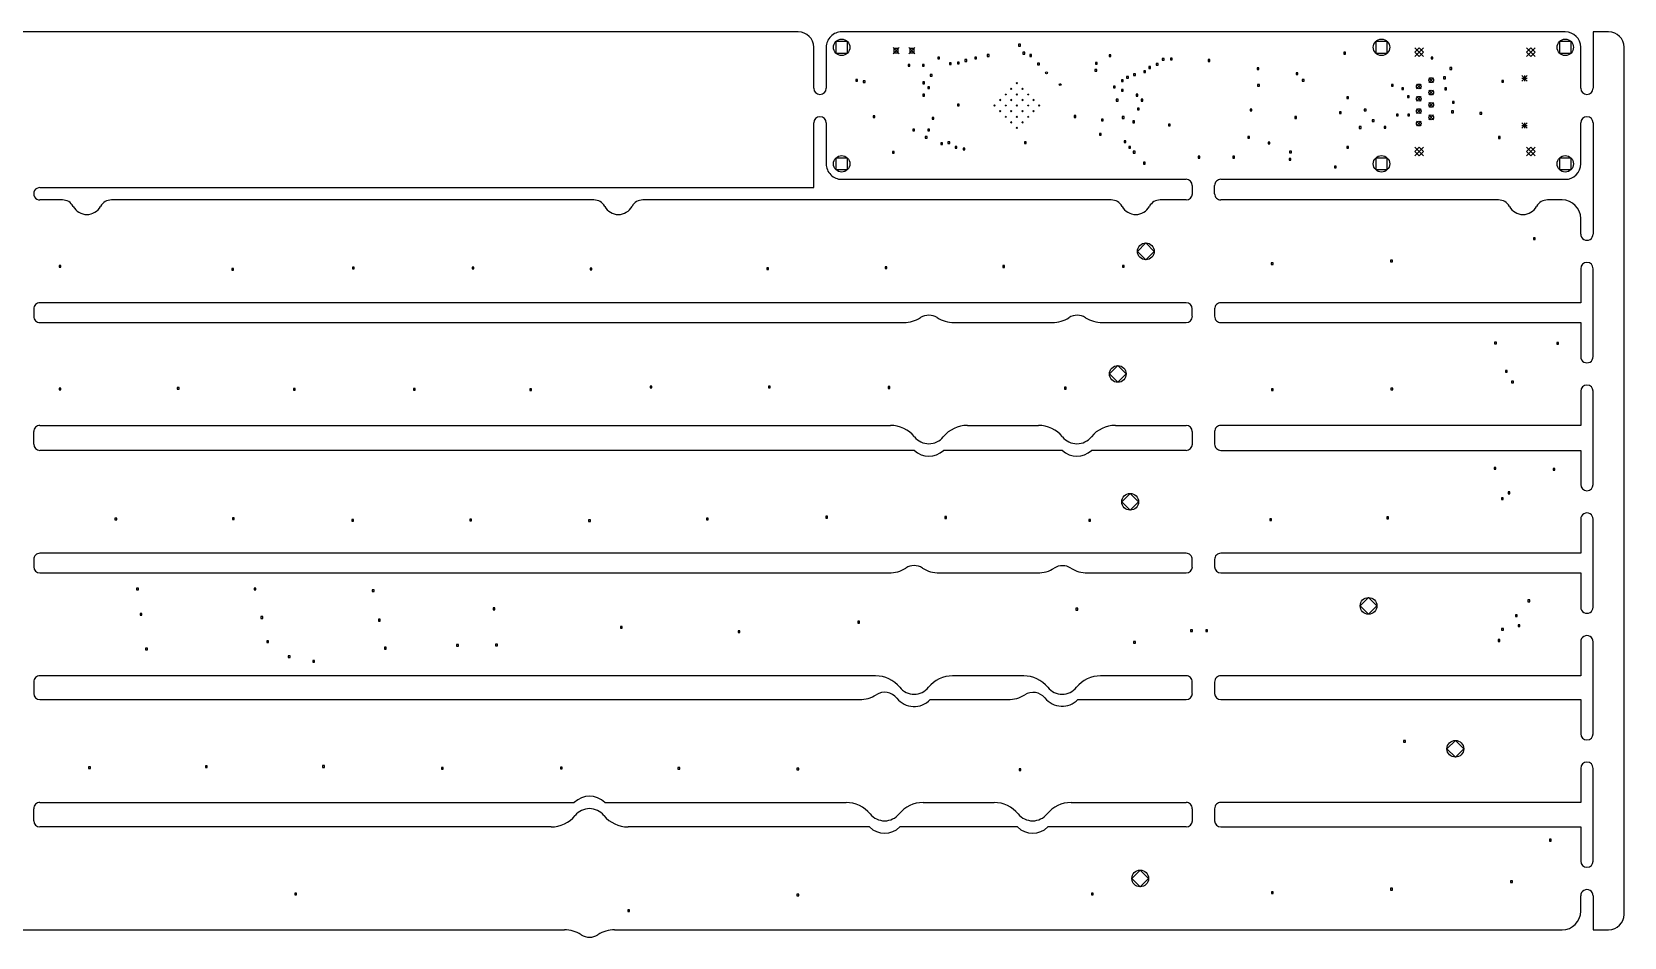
# Model space of a CAD drawing. Extents: x -31 to 357, y -149 to 35.
# Drawn here: x 100.6 to 357.4, y -110.7 to 35.4 of the extents above; entities that cross this region are included whole.
import ezdxf

# ---------------------------------------------------------------- set-up
doc = ezdxf.new("R2010")
doc.units = 0
doc.layers.add('BLACK', color=7, linetype='CONTINUOUS')

msp = doc.modelspace()

# ---------------------------------------------------------------- linework, layer by layer
at = {"layer": 'BLACK', "linetype": 'CONTINUOUS'}
for p, q in [((224.168, 35.425), (-26.025, 35.425)), ((232.105, 33.8619), (230.231, 33.8619)), ((230.231, 33.8619), (230.231, 31.9881)), ((347.875, 35.425), (231.168, 35.425)), ((232.105, 31.9881), (232.105, 33.8619)), ((259.995, 33.4076), (259.712, 33.4076)), ((259.712, 33.4076), (259.712, 33.1248)), ((259.995, 33.1248), (259.995, 33.4076)), ((319.177, 33.8619), (317.303, 33.8619)), ((317.303, 33.8619), (317.303, 31.9881)), ((319.177, 31.9881), (319.177, 33.8619)), ((348.812, 33.8619), (346.938, 33.8619)), ((346.938, 33.8619), (346.938, 31.9881)), ((348.812, 31.9881), (348.812, 33.8619)), ((352.375, 35.425), (352.375, 26.319)), ((354.875, 35.425), (352.375, 35.425)), ((226.668, 26.319), (226.668, 32.925)), ((228.668, 32.925), (228.668, 26.319)), ((230.231, 31.9881), (232.105, 31.9881)), ((239.45, 32.875), (240.45, 31.875)), ((240.45, 32.875), (239.45, 31.875)), ((240.304, 32.7286), (239.596, 32.7286)), ((239.596, 32.7286), (239.596, 32.0214)), ((239.596, 32.0214), (240.304, 32.0214)), ((240.304, 32.0214), (240.304, 32.7286)), ((241.99, 32.875), (242.99, 31.875)), ((242.99, 32.875), (241.99, 31.875)), ((242.844, 32.7286), (242.136, 32.7286)), ((242.136, 32.7286), (242.136, 32.0214)), ((242.136, 32.0214), (242.844, 32.0214)), ((242.844, 32.0214), (242.844, 32.7286)), ((246.941, 31.3414), (246.659, 31.3414)), ((246.659, 31.3414), (246.659, 31.0586)), ((246.659, 31.0586), (246.941, 31.0586)), ((246.941, 31.0586), (246.941, 31.3414)), ((251.341, 30.9414), (251.059, 30.9414)), ((251.059, 30.9414), (251.059, 30.6586)), ((251.341, 30.6586), (251.341, 30.9414)), ((252.941, 31.3414), (252.659, 31.3414)), ((252.659, 31.3414), (252.659, 31.0586)), ((252.659, 31.0586), (252.941, 31.0586)), ((252.941, 31.0586), (252.941, 31.3414)), ((254.941, 31.7414), (254.659, 31.7414)), ((254.659, 31.7414), (254.659, 31.4586)), ((254.659, 31.4586), (254.941, 31.4586)), ((254.941, 31.4586), (254.941, 31.7414)), ((259.712, 33.1248), (259.995, 33.1248)), ((260.692, 32.1253), (260.409, 32.1253)), ((260.409, 32.1253), (260.409, 31.8425)), ((260.409, 31.8425), (260.692, 31.8425)), ((260.692, 31.8425), (260.692, 32.1253)), ((261.788, 31.7414), (261.506, 31.7414)), ((261.506, 31.7414), (261.506, 31.4586)), ((261.506, 31.4586), (261.788, 31.4586)), ((261.788, 31.4586), (261.788, 31.7414)), ((274.581, 31.7014), (274.299, 31.7014)), ((274.299, 31.7014), (274.299, 31.4186)), ((274.299, 31.4186), (274.581, 31.4186)), ((274.581, 31.4186), (274.581, 31.7014)), ((283.166, 31.1146), (282.884, 31.1146)), ((282.884, 31.1146), (282.884, 30.8317)), ((282.884, 30.8317), (283.166, 30.8317)), ((283.166, 30.8317), (283.166, 31.1146)), ((284.466, 31.1665), (284.184, 31.1665)), ((284.184, 31.1665), (284.184, 30.8836)), ((284.184, 30.8836), (284.466, 30.8836)), ((284.466, 30.8836), (284.466, 31.1665)), ((290.541, 30.9414), (290.259, 30.9414)), ((290.259, 30.9414), (290.259, 30.6586)), ((290.541, 30.6586), (290.541, 30.9414)), ((312.424, 32.1184), (312.141, 32.1184)), ((312.141, 32.1184), (312.141, 31.8356)), ((312.141, 31.8356), (312.424, 31.8356)), ((312.424, 31.8356), (312.424, 32.1184)), ((317.303, 31.9881), (319.177, 31.9881)), ((323.607, 32.825), (325.007, 31.425)), ((325.007, 32.825), (323.607, 31.425)), ((324.308, 32.825), (323.607, 32.125)), ((323.607, 32.125), (324.308, 31.425)), ((325.007, 32.125), (324.308, 32.825)), ((324.308, 31.425), (325.007, 32.125)), ((326.541, 31.3414), (326.259, 31.3414)), ((326.259, 31.3414), (326.259, 31.0586)), ((326.259, 31.0586), (326.541, 31.0586)), ((326.541, 31.0586), (326.541, 31.3414)), ((341.607, 32.825), (343.007, 31.425)), ((343.007, 32.825), (341.607, 31.425)), ((342.308, 32.825), (341.607, 32.125)), ((341.607, 32.125), (342.308, 31.425)), ((343.007, 32.125), (342.308, 32.825)), ((342.308, 31.425), (343.007, 32.125)), ((346.938, 31.9881), (348.812, 31.9881)), ((350.375, 26.319), (350.375, 32.925)), ((357.375, -106.985), (357.375, 32.925)), ((242.164, 30.1712), (241.881, 30.1712)), ((241.881, 30.1712), (241.881, 29.8884)), ((241.881, 29.8884), (242.164, 29.8884)), ((242.164, 29.8884), (242.164, 30.1712)), ((244.466, 30.1414), (244.183, 30.1414)), ((244.183, 30.1414), (244.183, 29.8586)), ((244.183, 29.8586), (244.466, 29.8586)), ((244.466, 29.8586), (244.466, 30.1414)), ((245.741, 28.5414), (245.459, 28.5414)), ((245.459, 28.5414), (245.459, 28.2586)), ((245.459, 28.2586), (245.741, 28.2586)), ((245.741, 28.2586), (245.741, 28.5414)), ((248.837, 30.4371), (248.554, 30.4371)), ((248.554, 30.4371), (248.554, 30.1543)), ((248.554, 30.1543), (248.837, 30.1543)), ((248.837, 30.1543), (248.837, 30.4371)), ((250.141, 30.5414), (249.859, 30.5414)), ((249.859, 30.5414), (249.859, 30.2586)), ((249.859, 30.2586), (250.141, 30.2586)), ((250.141, 30.2586), (250.141, 30.5414)), ((251.059, 30.6586), (251.341, 30.6586)), ((263.063, 30.3854), (262.78, 30.3854)), ((262.78, 30.3854), (262.78, 30.1026)), ((262.78, 30.1026), (263.063, 30.1026)), ((263.063, 30.1026), (263.063, 30.3854)), ((272.309, 29.3537), (272.026, 29.3537)), ((272.026, 29.3537), (272.026, 29.0709)), ((272.026, 29.0709), (272.309, 29.0709)), ((272.366, 30.4641), (272.084, 30.4641)), ((272.084, 30.4641), (272.084, 30.1812)), ((272.084, 30.1812), (272.366, 30.1812)), ((272.309, 29.0709), (272.309, 29.3537)), ((272.366, 30.1812), (272.366, 30.4641)), ((278.541, 28.6646), (278.259, 28.6646)), ((278.259, 28.6646), (278.259, 28.3817)), ((278.259, 28.3817), (278.541, 28.3817)), ((278.541, 28.3817), (278.541, 28.6646)), ((280.191, 29.1381), (279.909, 29.1381)), ((279.909, 29.1381), (279.909, 28.8552)), ((279.909, 28.8552), (280.191, 28.8552)), ((280.191, 28.8552), (280.191, 29.1381)), ((280.991, 29.8146), (280.709, 29.8146)), ((280.709, 29.8146), (280.709, 29.5317)), ((280.709, 29.5317), (280.991, 29.5317)), ((280.991, 29.5317), (280.991, 29.8146)), ((282.191, 30.3396), (281.909, 30.3396)), ((281.909, 30.3396), (281.909, 30.0567)), ((281.909, 30.0567), (282.191, 30.0567)), ((282.191, 30.0567), (282.191, 30.3396)), ((290.259, 30.6586), (290.541, 30.6586)), ((298.441, 29.6114), (298.159, 29.6114)), ((298.159, 29.6114), (298.159, 29.3286)), ((298.159, 29.3286), (298.441, 29.3286)), ((298.441, 29.3286), (298.441, 29.6114)), ((304.741, 28.8014), (304.459, 28.8014)), ((304.459, 28.8014), (304.459, 28.5186)), ((304.459, 28.5186), (304.741, 28.5186)), ((304.741, 28.5186), (304.741, 28.8014)), ((329.567, 29.6459), (329.284, 29.6459)), ((329.284, 29.6459), (329.284, 29.3631)), ((329.284, 29.3631), (329.567, 29.3631)), ((329.567, 29.3631), (329.567, 29.6459)), ((340.857, 28.385), (341.757, 27.485)), ((341.757, 28.385), (340.857, 27.485)), ((341.308, 28.385), (341.308, 27.485)), ((233.741, 27.7414), (233.459, 27.7414)), ((233.459, 27.7414), (233.459, 27.4586)), ((233.459, 27.4586), (233.741, 27.4586)), ((233.741, 27.4586), (233.741, 27.7414)), ((234.944, 27.5184), (234.661, 27.5184)), ((234.661, 27.5184), (234.661, 27.2356)), ((234.661, 27.2356), (234.944, 27.2356)), ((234.944, 27.2356), (234.944, 27.5184)), ((244.541, 27.3414), (244.259, 27.3414)), ((244.259, 27.3414), (244.259, 27.0586)), ((244.259, 27.0586), (244.541, 27.0586)), ((244.541, 27.0586), (244.541, 27.3414)), ((245.341, 26.5414), (245.059, 26.5414)), ((245.059, 26.5414), (245.059, 26.2586)), ((245.059, 26.2586), (245.341, 26.2586)), ((245.341, 26.2586), (245.341, 26.5414)), ((258.421, 26.3297), (258.621, 26.1297)), ((258.621, 26.3297), (258.421, 26.1297)), ((259.322, 27.2312), (259.522, 27.0312)), ((259.522, 27.2312), (259.322, 27.0312)), ((260.224, 26.3297), (260.424, 26.1297)), ((260.424, 26.3297), (260.224, 26.1297)), ((275.293, 26.6478), (275.01, 26.6478)), ((275.01, 26.6478), (275.01, 26.365)), ((275.01, 26.365), (275.293, 26.365)), ((275.293, 26.365), (275.293, 26.6478)), ((276.56, 27.7), (276.277, 27.7)), ((276.277, 27.7), (276.277, 27.4171)), ((276.277, 27.4171), (276.56, 27.4171)), ((276.571, 26.1369), (276.289, 26.1369)), ((276.289, 26.1369), (276.289, 25.8541)), ((276.289, 25.8541), (276.571, 25.8541)), ((276.56, 27.4171), (276.56, 27.7)), ((276.571, 25.8541), (276.571, 26.1369)), ((277.416, 28.215), (277.134, 28.215)), ((277.134, 28.215), (277.134, 27.9322)), ((277.134, 27.9322), (277.416, 27.9322)), ((277.416, 27.9322), (277.416, 28.215)), ((298.541, 26.9414), (298.259, 26.9414)), ((298.259, 26.9414), (298.259, 26.6586)), ((298.259, 26.6586), (298.541, 26.6586)), ((298.541, 26.6586), (298.541, 26.9414)), ((305.741, 27.7414), (305.459, 27.7414)), ((305.459, 27.7414), (305.459, 27.4586)), ((305.459, 27.4586), (305.741, 27.4586)), ((305.741, 27.4586), (305.741, 27.7414)), ((320.141, 26.9414), (319.859, 26.9414)), ((319.859, 26.9414), (319.859, 26.6586)), ((319.859, 26.6586), (320.141, 26.6586)), ((320.141, 26.6586), (320.141, 26.9414)), ((321.779, 26.4032), (321.496, 26.4032)), ((321.496, 26.4032), (321.496, 26.1204)), ((321.496, 26.1204), (321.779, 26.1204)), ((321.779, 26.1204), (321.779, 26.4032)), ((323.876, 27.006), (324.638, 26.244)), ((324.638, 27.006), (323.876, 26.244)), ((325.876, 28.006), (326.638, 27.244)), ((326.638, 28.006), (325.876, 27.244)), ((325.876, 26.006), (326.638, 25.244)), ((326.638, 26.006), (325.876, 25.244)), ((328.541, 28.1414), (328.259, 28.1414)), ((328.259, 28.1414), (328.259, 27.8586)), ((328.259, 27.8586), (328.541, 27.8586)), ((328.741, 26.3714), (328.459, 26.3714)), ((328.459, 26.3714), (328.459, 26.0886)), ((328.459, 26.0886), (328.741, 26.0886)), ((328.541, 27.8586), (328.541, 28.1414)), ((328.741, 26.0886), (328.741, 26.3714)), ((337.911, 27.5614), (337.629, 27.5614)), ((337.629, 27.5614), (337.629, 27.2786)), ((337.629, 27.2786), (337.911, 27.2786)), ((337.911, 27.2786), (337.911, 27.5614)), ((340.857, 27.935), (341.757, 27.935)), ((244.541, 25.3414), (244.259, 25.3414)), ((244.259, 25.3414), (244.259, 25.0586)), ((244.259, 25.0586), (244.541, 25.0586)), ((244.541, 25.0586), (244.541, 25.3414)), ((250.141, 23.7414), (249.859, 23.7414)), ((249.859, 23.7414), (249.859, 23.4586)), ((249.859, 23.4586), (250.141, 23.4586)), ((250.141, 23.4586), (250.141, 23.7414)), ((255.716, 23.625), (255.916, 23.425)), ((255.916, 23.625), (255.716, 23.425)), ((256.618, 24.5266), (256.818, 24.3266)), ((256.818, 24.5266), (256.618, 24.3266)), ((257.519, 25.4281), (257.719, 25.2281)), ((257.719, 25.4281), (257.519, 25.2281)), ((257.519, 23.625), (257.719, 23.425)), ((257.719, 23.625), (257.519, 23.425)), ((258.421, 24.5266), (258.621, 24.3266)), ((258.621, 24.5266), (258.421, 24.3266)), ((259.322, 25.4281), (259.522, 25.2281)), ((259.522, 25.4281), (259.322, 25.2281)), ((259.322, 23.625), (259.522, 23.425)), ((259.522, 23.625), (259.322, 23.425)), ((260.224, 24.5266), (260.424, 24.3266)), ((260.424, 24.5266), (260.224, 24.3266)), ((261.125, 25.4281), (261.325, 25.2281)), ((261.325, 25.4281), (261.125, 25.2281)), ((261.125, 23.625), (261.325, 23.425)), ((261.325, 23.625), (261.125, 23.425)), ((262.027, 24.5266), (262.227, 24.3266)), ((262.227, 24.5266), (262.027, 24.3266)), ((262.929, 23.625), (263.129, 23.425)), ((263.129, 23.625), (262.929, 23.425)), ((275.741, 24.5414), (275.459, 24.5414)), ((275.459, 24.5414), (275.459, 24.2586)), ((275.459, 24.2586), (275.741, 24.2586)), ((275.741, 24.2586), (275.741, 24.5414)), ((278.941, 25.3414), (278.659, 25.3414)), ((278.659, 25.3414), (278.659, 25.0586)), ((278.659, 25.0586), (278.941, 25.0586)), ((278.941, 25.0586), (278.941, 25.3414)), ((279.741, 24.5414), (279.459, 24.5414)), ((279.459, 24.5414), (279.459, 24.2586)), ((279.459, 24.2586), (279.741, 24.2586)), ((279.741, 24.2586), (279.741, 24.5414)), ((312.941, 24.9414), (312.659, 24.9414)), ((312.659, 24.9414), (312.659, 24.6586)), ((312.659, 24.6586), (312.941, 24.6586)), ((312.941, 24.6586), (312.941, 24.9414)), ((322.692, 25.0955), (322.41, 25.0955)), ((322.41, 25.0955), (322.41, 24.8127)), ((322.41, 24.8127), (322.692, 24.8127)), ((322.692, 24.8127), (322.692, 25.0955)), ((323.876, 25.006), (324.638, 24.244)), ((324.638, 25.006), (323.876, 24.244)), ((325.876, 24.006), (326.638, 23.244)), ((326.638, 24.006), (325.876, 23.244)), ((329.951, 24.1714), (329.669, 24.1714)), ((329.669, 24.1714), (329.669, 23.8886)), ((329.669, 23.8886), (329.951, 23.8886)), ((329.951, 23.8886), (329.951, 24.1714)), ((226.668, 10.3), (226.668, 20.731)), ((228.668, 20.731), (228.668, 14.125)), ((236.514, 21.8584), (236.231, 21.8584)), ((236.231, 21.8584), (236.231, 21.5756)), ((236.231, 21.5756), (236.514, 21.5756)), ((236.514, 21.5756), (236.514, 21.8584)), ((246.024, 21.6184), (245.741, 21.6184)), ((245.741, 21.6184), (245.741, 21.3356)), ((245.741, 21.3356), (246.024, 21.3356)), ((246.024, 21.3356), (246.024, 21.6184)), ((256.618, 22.7234), (256.818, 22.5234)), ((256.818, 22.7234), (256.618, 22.5234)), ((257.519, 21.8219), (257.719, 21.6219)), ((257.719, 21.8219), (257.519, 21.6219)), ((258.421, 22.7234), (258.621, 22.5234)), ((258.621, 22.7234), (258.421, 22.5234)), ((258.421, 20.9203), (258.621, 20.7203)), ((258.621, 20.9203), (258.421, 20.7203)), ((259.322, 21.8219), (259.522, 21.6219)), ((259.522, 21.8219), (259.322, 21.6219)), ((260.224, 22.7234), (260.424, 22.5234)), ((260.424, 22.7234), (260.224, 22.5234)), ((260.224, 20.9203), (260.424, 20.7203)), ((260.424, 20.9203), (260.224, 20.7203)), ((261.125, 21.8219), (261.325, 21.6219)), ((261.325, 21.8219), (261.125, 21.6219)), ((262.027, 22.7234), (262.227, 22.5234)), ((262.227, 22.7234), (262.027, 22.5234)), ((268.941, 21.8966), (268.659, 21.8966)), ((268.659, 21.8966), (268.659, 21.6138)), ((268.659, 21.6138), (268.941, 21.6138)), ((268.941, 21.6138), (268.941, 21.8966)), ((273.341, 21.3414), (273.059, 21.3414)), ((273.059, 21.3414), (273.059, 21.0586)), ((273.059, 21.0586), (273.341, 21.0586)), ((273.341, 21.0586), (273.341, 21.3414)), ((276.713, 21.7381), (276.43, 21.7381)), ((276.43, 21.7381), (276.43, 21.4553)), ((276.43, 21.4553), (276.713, 21.4553)), ((276.713, 21.4553), (276.713, 21.7381)), ((278.389, 21.0467), (278.106, 21.0467)), ((278.106, 21.0467), (278.106, 20.7639)), ((278.106, 20.7639), (278.389, 20.7639)), ((278.389, 20.7639), (278.389, 21.0467)), ((279.177, 23.1061), (278.894, 23.1061)), ((278.894, 23.1061), (278.894, 22.8233)), ((278.894, 22.8233), (279.177, 22.8233)), ((279.177, 22.8233), (279.177, 23.1061)), ((297.341, 22.9414), (297.059, 22.9414)), ((297.059, 22.9414), (297.059, 22.6586)), ((297.059, 22.6586), (297.341, 22.6586)), ((297.341, 22.6586), (297.341, 22.9414)), ((304.541, 21.7414), (304.259, 21.7414)), ((304.259, 21.7414), (304.259, 21.4586)), ((304.259, 21.4586), (304.541, 21.4586)), ((304.541, 21.4586), (304.541, 21.7414)), ((311.741, 22.5414), (311.459, 22.5414)), ((311.459, 22.5414), (311.459, 22.2586)), ((311.459, 22.2586), (311.741, 22.2586)), ((311.741, 22.2586), (311.741, 22.5414)), ((315.741, 22.9414), (315.459, 22.9414)), ((315.459, 22.9414), (315.459, 22.6586)), ((315.459, 22.6586), (315.741, 22.6586)), ((315.741, 22.6586), (315.741, 22.9414)), ((317.03, 21.2494), (316.748, 21.2494)), ((316.748, 21.2494), (316.748, 20.9665)), ((316.748, 20.9665), (317.03, 20.9665)), ((317.03, 20.9665), (317.03, 21.2494)), ((320.941, 22.1414), (320.659, 22.1414)), ((320.659, 22.1414), (320.659, 21.8586)), ((320.659, 21.8586), (320.941, 21.8586)), ((320.941, 21.8586), (320.941, 22.1414)), ((322.741, 22.1414), (322.458, 22.1414)), ((322.458, 22.1414), (322.458, 21.8586)), ((322.458, 21.8586), (322.741, 21.8586)), ((322.741, 21.8586), (322.741, 22.1414)), ((323.876, 23.006), (324.638, 22.244)), ((324.638, 23.006), (323.876, 22.244)), ((323.876, 21.006), (324.638, 20.244)), ((324.638, 21.006), (323.876, 20.244)), ((325.876, 22.006), (326.638, 21.244)), ((326.638, 22.006), (325.876, 21.244)), ((329.831, 22.6614), (329.549, 22.6614)), ((329.549, 22.6614), (329.549, 22.3786)), ((329.549, 22.3786), (329.831, 22.3786)), ((329.831, 22.3786), (329.831, 22.6614)), ((334.394, 22.4184), (334.111, 22.4184)), ((334.111, 22.4184), (334.111, 22.1356)), ((334.111, 22.1356), (334.394, 22.1356)), ((334.394, 22.1356), (334.394, 22.4184)), ((340.857, 20.765), (341.757, 19.865)), ((341.757, 20.765), (340.857, 19.865)), ((341.308, 20.765), (341.308, 19.865)), ((350.375, 14.125), (350.375, 20.731)), ((352.375, 20.731), (352.375, 2.794)), ((242.941, 19.7414), (242.659, 19.7414)), ((242.659, 19.7414), (242.659, 19.4586)), ((242.659, 19.4586), (242.941, 19.4586)), ((242.941, 19.4586), (242.941, 19.7414)), ((244.941, 18.5414), (244.659, 18.5414)), ((244.659, 18.5414), (244.659, 18.2586)), ((244.659, 18.2586), (244.941, 18.2586)), ((244.941, 18.2586), (244.941, 18.5414)), ((245.341, 19.7414), (245.059, 19.7414)), ((245.059, 19.7414), (245.059, 19.4586)), ((245.059, 19.4586), (245.341, 19.4586)), ((245.341, 19.4586), (245.341, 19.7414)), ((259.322, 20.0188), (259.522, 19.8188)), ((259.522, 20.0188), (259.322, 19.8188)), ((273.029, 19.0145), (272.746, 19.0145)), ((272.746, 19.0145), (272.746, 18.7316)), ((272.746, 18.7316), (273.029, 18.7316)), ((273.029, 18.7316), (273.029, 19.0145)), ((284.141, 20.5414), (283.859, 20.5414)), ((283.859, 20.5414), (283.859, 20.2586)), ((283.859, 20.2586), (284.141, 20.2586)), ((284.141, 20.2586), (284.141, 20.5414)), ((296.941, 18.5414), (296.659, 18.5414)), ((296.659, 18.5414), (296.659, 18.2586)), ((296.659, 18.2586), (296.941, 18.2586)), ((296.941, 18.2586), (296.941, 18.5414)), ((314.941, 20.1329), (314.659, 20.1329)), ((314.659, 20.1329), (314.659, 19.8501)), ((314.659, 19.8501), (314.941, 19.8501)), ((314.941, 19.8501), (314.941, 20.1329)), ((318.941, 20.1414), (318.659, 20.1414)), ((318.659, 20.1414), (318.659, 19.8586)), ((318.659, 19.8586), (318.941, 19.8586)), ((318.941, 19.8586), (318.941, 20.1414)), ((337.374, 18.5184), (337.091, 18.5184)), ((337.091, 18.5184), (337.091, 18.2356)), ((337.091, 18.2356), (337.374, 18.2356)), ((337.374, 18.2356), (337.374, 18.5184)), ((340.857, 20.315), (341.757, 20.315)), ((239.634, 16.1284), (239.351, 16.1284)), ((239.351, 16.1284), (239.351, 15.8456)), ((239.351, 15.8456), (239.634, 15.8456)), ((239.634, 15.8456), (239.634, 16.1284)), ((247.441, 17.5391), (247.159, 17.5391)), ((247.159, 17.5391), (247.159, 17.2562)), ((247.159, 17.2562), (247.441, 17.2562)), ((247.441, 17.2562), (247.441, 17.5391)), ((248.589, 17.6625), (248.307, 17.6625)), ((248.307, 17.6625), (248.307, 17.3797)), ((248.307, 17.3797), (248.589, 17.3797)), ((248.589, 17.3797), (248.589, 17.6625)), ((249.741, 16.9414), (249.459, 16.9414)), ((249.459, 16.9414), (249.459, 16.6586)), ((249.459, 16.6586), (249.741, 16.6586)), ((249.741, 16.6586), (249.741, 16.9414)), ((251.042, 16.642), (250.759, 16.642)), ((250.759, 16.642), (250.759, 16.3592)), ((250.759, 16.3592), (251.042, 16.3592)), ((251.042, 16.3592), (251.042, 16.642)), ((260.941, 17.6755), (260.659, 17.6755)), ((260.659, 17.6755), (260.659, 17.3927)), ((260.659, 17.3927), (260.941, 17.3927)), ((260.941, 17.3927), (260.941, 17.6755)), ((277.017, 17.8354), (276.734, 17.8354)), ((276.734, 17.8354), (276.734, 17.5526)), ((276.734, 17.5526), (277.017, 17.5526)), ((277.017, 17.5526), (277.017, 17.8354)), ((277.741, 16.9414), (277.459, 16.9414)), ((277.459, 16.9414), (277.459, 16.6586)), ((277.459, 16.6586), (277.741, 16.6586)), ((277.741, 16.6586), (277.741, 16.9414)), ((278.492, 16.1414), (278.209, 16.1414)), ((278.209, 16.1414), (278.209, 15.8586)), ((278.209, 15.8586), (278.492, 15.8586)), ((278.492, 15.8586), (278.492, 16.1414)), ((300.234, 17.6184), (299.951, 17.6184)), ((299.951, 17.6184), (299.951, 17.3356)), ((299.951, 17.3356), (300.234, 17.3356)), ((300.234, 17.3356), (300.234, 17.6184)), ((303.704, 16.1584), (303.421, 16.1584)), ((303.421, 16.1584), (303.421, 15.8756)), ((303.421, 15.8756), (303.704, 15.8756)), ((303.704, 15.8756), (303.704, 16.1584)), ((312.941, 16.9414), (312.659, 16.9414)), ((312.659, 16.9414), (312.659, 16.6586)), ((312.659, 16.6586), (312.941, 16.6586)), ((312.941, 16.6586), (312.941, 16.9414)), ((323.607, 16.825), (325.007, 15.425)), ((325.007, 16.825), (323.607, 15.425)), ((324.308, 16.825), (323.607, 16.125)), ((323.607, 16.125), (324.308, 15.425)), ((325.007, 16.125), (324.308, 16.825)), ((324.308, 15.425), (325.007, 16.125)), ((341.607, 16.825), (343.007, 15.425)), ((343.007, 16.825), (341.607, 15.425)), ((342.308, 16.825), (341.607, 16.125)), ((341.607, 16.125), (342.308, 15.425)), ((343.007, 16.125), (342.308, 16.825)), ((342.308, 15.425), (343.007, 16.125)), ((232.105, 15.0619), (230.231, 15.0619)), ((230.231, 15.0619), (230.231, 13.1881)), ((230.231, 13.1881), (232.105, 13.1881)), ((232.105, 13.1881), (232.105, 15.0619)), ((280.141, 14.3666), (279.859, 14.3666)), ((279.859, 14.3666), (279.859, 14.0838)), ((279.859, 14.0838), (280.141, 14.0838)), ((280.141, 14.0838), (280.141, 14.3666)), ((288.941, 15.3414), (288.659, 15.3414)), ((288.659, 15.3414), (288.659, 15.0586)), ((288.659, 15.0586), (288.941, 15.0586)), ((288.941, 15.0586), (288.941, 15.3414)), ((294.541, 15.3414), (294.259, 15.3414)), ((294.259, 15.3414), (294.259, 15.0586)), ((294.259, 15.0586), (294.541, 15.0586)), ((294.541, 15.0586), (294.541, 15.3414)), ((303.634, 14.9784), (303.351, 14.9784)), ((303.351, 14.9784), (303.351, 14.6956)), ((303.351, 14.6956), (303.634, 14.6956)), ((303.634, 14.6956), (303.634, 14.9784)), ((310.941, 13.7414), (310.659, 13.7414)), ((310.659, 13.7414), (310.659, 13.4586)), ((310.659, 13.4586), (310.941, 13.4586)), ((310.941, 13.4586), (310.941, 13.7414)), ((319.177, 15.0619), (317.303, 15.0619)), ((317.303, 15.0619), (317.303, 13.1881)), ((317.303, 13.1881), (319.177, 13.1881)), ((319.177, 13.1881), (319.177, 15.0619)), ((348.812, 15.0619), (346.938, 15.0619)), ((346.938, 15.0619), (346.938, 13.1881)), ((346.938, 13.1881), (348.812, 13.1881)), ((348.812, 13.1881), (348.812, 15.0619)), ((101.865, 10.3), (226.668, 10.3)), ((231.168, 11.625), (286.727, 11.625)), ((287.727, 10.625), (287.727, 9.3)), ((291.315, 9.3), (291.315, 10.625)), ((292.315, 11.625), (347.875, 11.625)), ((105.471, 8.3), (101.865, 8.3)), ((191.201, 8.3), (113.382, 8.3)), ((274.651, 8.3), (199.112, 8.3)), ((286.727, 8.3), (282.562, 8.3)), ((337.109, 8.3), (292.315, 8.3)), ((347.375, 8.3), (345.02, 8.3)), ((350.375, 2.79401), (350.375, 5.3)), ((280.225, 1.35), (278.875, 0)), ((278.875, 0), (280.225, -1.35)), ((281.575, 0), (280.225, 1.35)), ((280.225, -1.35), (281.575, 0)), ((343.041, 2.19142), (342.759, 2.19142)), ((342.759, 2.19142), (342.759, 1.90858)), ((342.759, 1.90858), (343.041, 1.90858)), ((343.041, 1.90858), (343.041, 2.19142)), ((105.241, -2.25858), (104.959, -2.25858)), ((104.959, -2.25858), (104.959, -2.54142)), ((104.959, -2.54142), (105.241, -2.54142)), ((105.241, -2.54142), (105.241, -2.25858)), ((152.541, -2.55858), (152.259, -2.55858)), ((152.259, -2.55858), (152.259, -2.84142)), ((152.541, -2.84142), (152.541, -2.55858)), ((171.841, -2.55858), (171.559, -2.55858)), ((171.559, -2.55858), (171.559, -2.84142)), ((171.841, -2.84142), (171.841, -2.55858)), ((238.441, -2.50858), (238.159, -2.50858)), ((238.159, -2.50858), (238.159, -2.79142)), ((238.441, -2.79142), (238.441, -2.50858)), ((257.441, -2.30858), (257.159, -2.30858)), ((257.159, -2.30858), (257.159, -2.59142)), ((257.441, -2.59142), (257.441, -2.30858)), ((276.741, -2.25858), (276.459, -2.25858)), ((276.459, -2.25858), (276.459, -2.54142)), ((276.459, -2.54142), (276.741, -2.54142)), ((276.741, -2.54142), (276.741, -2.25858)), ((300.741, -1.85858), (300.459, -1.85858)), ((300.459, -1.85858), (300.459, -2.14142)), ((300.459, -2.14142), (300.741, -2.14142)), ((300.741, -2.14142), (300.741, -1.85858)), ((319.991, -1.40858), (319.709, -1.40858)), ((319.709, -1.40858), (319.709, -1.69142)), ((319.709, -1.69142), (319.991, -1.69142)), ((319.991, -1.69142), (319.991, -1.40858)), ((133.091, -2.75858), (132.809, -2.75858)), ((132.809, -2.75858), (132.809, -3.04142)), ((132.809, -3.04142), (133.091, -3.04142)), ((133.091, -3.04142), (133.091, -2.75858)), ((152.259, -2.84142), (152.541, -2.84142)), ((171.559, -2.84142), (171.841, -2.84142)), ((190.891, -2.70858), (190.609, -2.70858)), ((190.609, -2.70858), (190.609, -2.99142)), ((190.609, -2.99142), (190.891, -2.99142)), ((190.891, -2.99142), (190.891, -2.70858)), ((219.391, -2.65858), (219.109, -2.65858)), ((219.109, -2.65858), (219.109, -2.94142)), ((219.109, -2.94142), (219.391, -2.94142)), ((219.391, -2.94142), (219.391, -2.65858)), ((238.159, -2.79142), (238.441, -2.79142)), ((257.159, -2.59142), (257.441, -2.59142)), ((350.375, -2.794), (350.375, -8.3)), ((352.375, -16.991), (352.375, -2.794)), ((100.865, -9.3), (100.865, -10.485)), ((286.727, -8.3), (101.865, -8.3)), ((287.727, -10.485), (287.727, -9.3)), ((291.315, -9.3), (291.315, -10.485)), ((350.375, -8.3), (292.315, -8.3)), ((101.865, -11.485), (241.191, -11.485)), ((249.283, -11.485), (265.152, -11.485)), ((273.198, -11.485), (286.727, -11.485)), ((292.315, -11.485), (350.375, -11.485)), ((350.375, -11.485), (350.375, -16.991)), ((336.767, -14.6311), (336.484, -14.6311)), ((336.484, -14.6311), (336.484, -14.9139)), ((336.484, -14.9139), (336.767, -14.9139)), ((336.767, -14.9139), (336.767, -14.6311)), ((346.801, -14.6811), (346.519, -14.6811)), ((346.519, -14.6811), (346.519, -14.9639)), ((346.519, -14.9639), (346.801, -14.9639)), ((346.801, -14.9639), (346.801, -14.6811)), ((275.701, -18.435), (274.351, -19.785)), ((274.351, -19.785), (275.701, -21.135)), ((277.051, -19.785), (275.701, -18.435)), ((275.701, -21.135), (277.051, -19.785)), ((338.501, -19.2211), (338.219, -19.2211)), ((338.219, -19.2211), (338.219, -19.5039)), ((338.219, -19.5039), (338.501, -19.5039)), ((338.501, -19.5039), (338.501, -19.2211)), ((105.241, -22.0811), (104.959, -22.0811)), ((104.959, -22.0811), (104.959, -22.3639)), ((104.959, -22.3639), (105.241, -22.3639)), ((105.241, -22.3639), (105.241, -22.0811)), ((124.291, -21.9811), (124.009, -21.9811)), ((124.009, -21.9811), (124.009, -22.2639)), ((124.009, -22.2639), (124.291, -22.2639)), ((124.291, -22.2639), (124.291, -21.9811)), ((143.041, -22.1311), (142.759, -22.1311)), ((142.759, -22.1311), (142.759, -22.4139)), ((142.759, -22.4139), (143.041, -22.4139)), ((143.041, -22.4139), (143.041, -22.1311)), ((162.391, -22.1311), (162.109, -22.1311)), ((162.109, -22.1311), (162.109, -22.4139)), ((162.109, -22.4139), (162.391, -22.4139)), ((162.391, -22.4139), (162.391, -22.1311)), ((181.141, -22.1811), (180.859, -22.1811)), ((180.859, -22.1811), (180.859, -22.4639)), ((180.859, -22.4639), (181.141, -22.4639)), ((181.141, -22.4639), (181.141, -22.1811)), ((200.541, -21.7311), (200.259, -21.7311)), ((200.259, -21.7311), (200.259, -22.0139)), ((200.259, -22.0139), (200.541, -22.0139)), ((200.541, -22.0139), (200.541, -21.7311)), ((219.641, -21.7311), (219.359, -21.7311)), ((219.359, -21.7311), (219.359, -22.0139)), ((219.359, -22.0139), (219.641, -22.0139)), ((219.641, -22.0139), (219.641, -21.7311)), ((238.941, -21.8311), (238.659, -21.8311)), ((238.659, -21.8311), (238.659, -22.1139)), ((238.659, -22.1139), (238.941, -22.1139)), ((238.941, -22.1139), (238.941, -21.8311)), ((267.391, -21.9311), (267.109, -21.9311)), ((267.109, -21.9311), (267.109, -22.2139)), ((267.109, -22.2139), (267.391, -22.2139)), ((267.391, -22.2139), (267.391, -21.9311)), ((300.791, -22.1811), (300.509, -22.1811)), ((300.509, -22.1811), (300.509, -22.4639)), ((300.509, -22.4639), (300.791, -22.4639)), ((300.791, -22.4639), (300.791, -22.1811)), ((320.041, -22.0811), (319.759, -22.0811)), ((319.759, -22.0811), (319.759, -22.3639)), ((319.759, -22.3639), (320.041, -22.3639)), ((320.041, -22.3639), (320.041, -22.0811)), ((339.513, -20.9248), (339.23, -20.9248)), ((339.23, -20.9248), (339.23, -21.2076)), ((339.23, -21.2076), (339.513, -21.2076)), ((339.513, -21.2076), (339.513, -20.9248)), ((350.375, -22.579), (350.375, -28.085)), ((352.375, -37.6193), (352.375, -22.579)), ((101.865, -28.085), (239.028, -28.085)), ((251.446, -28.085), (262.904, -28.085)), ((275.322, -28.085), (286.727, -28.085)), ((350.375, -28.085), (292.315, -28.085)), ((100.865, -31.1133), (100.865, -29.085)), ((287.727, -29.085), (287.727, -31.1131)), ((291.315, -29.085), (291.315, -31.1133)), ((242.895, -32.1133), (101.865, -32.1133)), ((266.771, -32.1133), (247.579, -32.1133)), ((286.727, -32.1131), (271.455, -32.1133)), ((292.315, -32.1133), (350.375, -32.1133)), ((350.375, -32.1133), (350.375, -37.6193)), ((336.691, -34.8594), (336.409, -34.8594)), ((336.409, -34.8594), (336.409, -35.1422)), ((336.409, -35.1422), (336.691, -35.1422)), ((336.691, -35.1422), (336.691, -34.8594)), ((346.221, -35.0294), (345.939, -35.0294)), ((345.939, -35.0294), (345.939, -35.3122)), ((345.939, -35.3122), (346.221, -35.3122)), ((346.221, -35.3122), (346.221, -35.0294)), ((277.701, -39.0638), (276.351, -40.4138)), ((276.351, -40.4138), (277.701, -41.7638)), ((279.051, -40.4138), (277.701, -39.0638)), ((277.701, -41.7638), (279.051, -40.4138)), ((337.874, -39.7517), (337.591, -39.7517)), ((337.591, -39.7517), (337.591, -40.0345)), ((337.591, -40.0345), (337.874, -40.0345)), ((337.874, -40.0345), (337.874, -39.7517)), ((338.951, -38.8294), (338.669, -38.8294)), ((338.669, -38.8294), (338.669, -39.1122)), ((338.669, -39.1122), (338.951, -39.1122)), ((338.951, -39.1122), (338.951, -38.8294)), ((114.241, -43.0594), (113.959, -43.0594)), ((113.959, -43.0594), (113.959, -43.3422)), ((113.959, -43.3422), (114.241, -43.3422)), ((114.241, -43.3422), (114.241, -43.0594)), ((133.191, -43.0094), (132.909, -43.0094)), ((132.909, -43.0094), (132.909, -43.2922)), ((132.909, -43.2922), (133.191, -43.2922)), ((133.191, -43.2922), (133.191, -43.0094)), ((152.441, -43.2594), (152.159, -43.2594)), ((152.159, -43.2594), (152.159, -43.5422)), ((152.159, -43.5422), (152.441, -43.5422)), ((152.441, -43.5422), (152.441, -43.2594)), ((171.491, -43.2094), (171.209, -43.2094)), ((171.209, -43.2094), (171.209, -43.4922)), ((171.209, -43.4922), (171.491, -43.4922)), ((171.491, -43.4922), (171.491, -43.2094)), ((190.641, -43.3094), (190.359, -43.3094)), ((190.359, -43.3094), (190.359, -43.5922)), ((190.359, -43.5922), (190.641, -43.5922)), ((190.641, -43.5922), (190.641, -43.3094)), ((209.641, -43.0594), (209.359, -43.0594)), ((209.359, -43.0594), (209.359, -43.3422)), ((209.359, -43.3422), (209.641, -43.3422)), ((209.641, -43.3422), (209.641, -43.0594)), ((228.891, -42.7594), (228.609, -42.7594)), ((228.609, -42.7594), (228.609, -43.0422)), ((228.609, -43.0422), (228.891, -43.0422)), ((228.891, -43.0422), (228.891, -42.7594)), ((248.091, -42.8094), (247.809, -42.8094)), ((247.809, -42.8094), (247.809, -43.0922)), ((247.809, -43.0922), (248.091, -43.0922)), ((248.091, -43.0922), (248.091, -42.8094)), ((271.291, -43.2594), (271.009, -43.2594)), ((271.009, -43.2594), (271.009, -43.5422)), ((271.009, -43.5422), (271.291, -43.5422)), ((271.291, -43.5422), (271.291, -43.2594)), ((300.491, -43.1594), (300.209, -43.1594)), ((300.209, -43.1594), (300.209, -43.4422)), ((300.209, -43.4422), (300.491, -43.4422)), ((300.491, -43.4422), (300.491, -43.1594)), ((319.391, -42.8594), (319.109, -42.8594)), ((319.109, -42.8594), (319.109, -43.1422)), ((319.109, -43.1422), (319.391, -43.1422)), ((319.391, -43.1422), (319.391, -42.8594)), ((350.375, -43.2073), (350.375, -48.7133)), ((352.375, -57.4044), (352.375, -43.2073)), ((286.727, -48.7133), (101.865, -48.7133)), ((350.375, -48.7133), (292.315, -48.7133)), ((100.865, -49.7133), (100.865, -50.8983)), ((287.727, -50.8983), (287.727, -49.7133)), ((291.315, -49.7133), (291.315, -50.8983)), ((101.865, -51.8983), (238.81, -51.8983)), ((246.902, -51.8983), (262.771, -51.8983)), ((270.816, -51.8983), (286.727, -51.8983)), ((292.315, -51.8983), (350.375, -51.8983)), ((350.375, -51.8983), (350.375, -57.4044)), ((117.741, -54.3444), (117.459, -54.3444)), ((117.459, -54.3444), (117.459, -54.6272)), ((117.459, -54.6272), (117.741, -54.6272)), ((117.741, -54.6272), (117.741, -54.3444)), ((136.691, -54.3444), (136.409, -54.3444)), ((136.409, -54.3444), (136.409, -54.6272)), ((136.409, -54.6272), (136.691, -54.6272)), ((136.691, -54.6272), (136.691, -54.3444)), ((155.741, -54.5944), (155.459, -54.5944)), ((155.459, -54.5944), (155.459, -54.8772)), ((155.459, -54.8772), (155.741, -54.8772)), ((155.741, -54.8772), (155.741, -54.5944)), ((316.149, -55.8572), (314.799, -57.2072)), ((317.499, -57.2072), (316.149, -55.8572)), ((342.141, -56.2586), (341.859, -56.2586)), ((341.859, -56.2586), (341.859, -56.5414)), ((342.141, -56.5414), (342.141, -56.2586)), ((118.291, -58.4444), (118.009, -58.4444)), ((118.009, -58.4444), (118.009, -58.7272)), ((118.009, -58.7272), (118.291, -58.7272)), ((118.291, -58.7272), (118.291, -58.4444)), ((137.791, -58.9444), (137.509, -58.9444)), ((137.509, -58.9444), (137.509, -59.2272)), ((137.791, -59.2272), (137.791, -58.9444)), ((175.241, -57.5444), (174.959, -57.5444)), ((174.959, -57.5444), (174.959, -57.8272)), ((174.959, -57.8272), (175.241, -57.8272)), ((175.241, -57.8272), (175.241, -57.5444)), ((269.241, -57.5944), (268.959, -57.5944)), ((268.959, -57.5944), (268.959, -57.8772)), ((268.959, -57.8772), (269.241, -57.8772)), ((269.241, -57.8772), (269.241, -57.5944)), ((314.799, -57.2072), (316.149, -58.5572)), ((316.149, -58.5572), (317.499, -57.2072)), ((340.141, -58.6586), (339.859, -58.6586)), ((339.859, -58.6586), (339.859, -58.9414)), ((339.859, -58.9414), (340.141, -58.9414)), ((340.141, -58.9414), (340.141, -58.6586)), ((341.859, -56.5414), (342.141, -56.5414)), ((137.509, -59.2272), (137.791, -59.2272)), ((156.741, -59.374), (156.459, -59.374)), ((156.459, -59.374), (156.459, -59.6568)), ((156.459, -59.6568), (156.741, -59.6568)), ((156.741, -59.6568), (156.741, -59.374)), ((195.791, -60.5444), (195.509, -60.5444)), ((195.509, -60.5444), (195.509, -60.8272)), ((195.509, -60.8272), (195.791, -60.8272)), ((195.791, -60.8272), (195.791, -60.5444)), ((214.741, -61.2444), (214.459, -61.2444)), ((214.459, -61.2444), (214.459, -61.5272)), ((214.459, -61.5272), (214.741, -61.5272)), ((214.741, -61.5272), (214.741, -61.2444)), ((234.041, -59.6944), (233.759, -59.6944)), ((233.759, -59.6944), (233.759, -59.9772)), ((233.759, -59.9772), (234.041, -59.9772)), ((234.041, -59.9772), (234.041, -59.6944)), ((287.731, -61.0586), (287.448, -61.0586)), ((287.448, -61.0586), (287.448, -61.3414)), ((287.448, -61.3414), (287.731, -61.3414)), ((287.731, -61.3414), (287.731, -61.0586)), ((290.18, -61.0586), (289.897, -61.0586)), ((289.897, -61.0586), (289.897, -61.3414)), ((289.897, -61.3414), (290.18, -61.3414)), ((290.18, -61.3414), (290.18, -61.0586)), ((337.897, -60.8581), (337.614, -60.8581)), ((337.614, -60.8581), (337.614, -61.1409)), ((337.614, -61.1409), (337.897, -61.1409)), ((337.897, -61.1409), (337.897, -60.8581)), ((340.541, -60.2586), (340.259, -60.2586)), ((340.259, -60.2586), (340.259, -60.5414)), ((340.259, -60.5414), (340.541, -60.5414)), ((340.541, -60.5414), (340.541, -60.2586)), ((119.191, -64.0444), (118.909, -64.0444)), ((118.909, -64.0444), (118.909, -64.3272)), ((119.191, -64.3272), (119.191, -64.0444)), ((138.741, -62.8444), (138.459, -62.8444)), ((138.459, -62.8444), (138.459, -63.1272)), ((138.459, -63.1272), (138.741, -63.1272)), ((138.741, -63.1272), (138.741, -62.8444)), ((157.691, -63.8944), (157.409, -63.8944)), ((157.409, -63.8944), (157.409, -64.1772)), ((157.409, -64.1772), (157.691, -64.1772)), ((157.691, -64.1772), (157.691, -63.8944)), ((169.341, -63.4444), (169.059, -63.4444)), ((169.059, -63.4444), (169.059, -63.7272)), ((169.059, -63.7272), (169.341, -63.7272)), ((169.341, -63.7272), (169.341, -63.4444)), ((175.641, -63.3944), (175.359, -63.3944)), ((175.359, -63.3944), (175.359, -63.6772)), ((175.359, -63.6772), (175.641, -63.6772)), ((175.641, -63.6772), (175.641, -63.3944)), ((278.541, -62.9444), (278.259, -62.9444)), ((278.259, -62.9444), (278.259, -63.2272)), ((278.259, -63.2272), (278.541, -63.2272)), ((278.541, -63.2272), (278.541, -62.9444)), ((337.341, -62.6586), (337.059, -62.6586)), ((337.059, -62.6586), (337.059, -62.9414)), ((337.059, -62.9414), (337.341, -62.9414)), ((337.341, -62.9414), (337.341, -62.6586)), ((350.375, -62.9923), (350.375, -68.4983)), ((352.375, -77.8413), (352.375, -62.9923)), ((118.909, -64.3272), (119.191, -64.3272)), ((142.191, -65.2444), (141.909, -65.2444)), ((141.909, -65.2444), (141.909, -65.5272)), ((141.909, -65.5272), (142.191, -65.5272)), ((142.191, -65.5272), (142.191, -65.2444)), ((146.141, -66.0165), (145.859, -66.0165)), ((145.859, -66.0165), (145.859, -66.2994)), ((145.859, -66.2994), (146.141, -66.2994)), ((146.141, -66.2994), (146.141, -66.0165)), ((236.647, -68.4983), (101.865, -68.4983)), ((260.523, -68.4983), (249.064, -68.4983)), ((286.727, -68.4983), (272.94, -68.4983)), ((350.375, -68.4983), (292.315, -68.4983)), ((100.865, -69.4983), (100.865, -71.3353)), ((287.727, -71.3353), (287.727, -69.4983)), ((291.315, -69.4983), (291.315, -71.3353)), ((101.865, -72.3353), (234.047, -72.3353)), ((245.454, -72.3353), (258.009, -72.3353)), ((269.272, -72.3353), (286.727, -72.3353)), ((292.315, -72.3353), (350.375, -72.3353)), ((350.375, -72.3353), (350.375, -77.8413)), ((322.091, -78.9314), (321.809, -78.9314)), ((321.809, -78.9314), (321.809, -79.2142)), ((321.809, -79.2142), (322.091, -79.2142)), ((322.091, -79.2142), (322.091, -78.9314)), ((330.151, -78.9215), (328.801, -80.2715)), ((331.501, -80.2715), (330.151, -78.9215)), ((328.801, -80.2715), (330.151, -81.6215)), ((330.151, -81.6215), (331.501, -80.2715)), ((109.991, -83.1814), (109.709, -83.1814)), ((109.709, -83.1814), (109.709, -83.4642)), ((109.709, -83.4642), (109.991, -83.4642)), ((109.991, -83.4642), (109.991, -83.1814)), ((128.841, -83.0314), (128.559, -83.0314)), ((128.559, -83.0314), (128.559, -83.3142)), ((128.559, -83.3142), (128.841, -83.3142)), ((128.841, -83.3142), (128.841, -83.0314)), ((147.741, -82.9814), (147.459, -82.9814)), ((147.459, -82.9814), (147.459, -83.2642)), ((147.459, -83.2642), (147.741, -83.2642)), ((147.741, -83.2642), (147.741, -82.9814)), ((166.891, -83.2814), (166.609, -83.2814)), ((166.609, -83.2814), (166.609, -83.5642)), ((166.609, -83.5642), (166.891, -83.5642)), ((166.891, -83.5642), (166.891, -83.2814)), ((186.091, -83.2314), (185.809, -83.2314)), ((185.809, -83.2314), (185.809, -83.5142)), ((185.809, -83.5142), (186.091, -83.5142)), ((186.091, -83.5142), (186.091, -83.2314)), ((205.041, -83.2814), (204.759, -83.2814)), ((204.759, -83.2814), (204.759, -83.5642)), ((204.759, -83.5642), (205.041, -83.5642)), ((205.041, -83.5642), (205.041, -83.2814)), ((224.241, -83.3814), (223.959, -83.3814)), ((223.959, -83.3814), (223.959, -83.6642)), ((223.959, -83.6642), (224.241, -83.6642)), ((224.241, -83.6642), (224.241, -83.3814)), ((260.091, -83.4814), (259.809, -83.4814)), ((259.809, -83.4814), (259.809, -83.7642)), ((259.809, -83.7642), (260.091, -83.7642)), ((260.091, -83.7642), (260.091, -83.4814)), ((350.375, -83.4293), (350.375, -88.9353)), ((352.375, -98.3913), (352.375, -83.4293)), ((101.865, -88.9353), (188.045, -88.9353)), ((192.955, -88.9353), (231.885, -88.9353)), ((244.302, -88.9353), (255.761, -88.9353)), ((268.178, -88.9353), (286.727, -88.9353)), ((350.375, -88.9353), (292.315, -88.9353)), ((100.865, -91.8853), (100.865, -89.9353)), ((287.727, -89.9353), (287.727, -91.8853)), ((291.315, -89.9353), (291.315, -91.8853)), ((184.291, -92.8853), (101.865, -92.8853)), ((235.639, -92.8853), (196.709, -92.8853)), ((259.515, -92.8853), (240.548, -92.8853)), ((286.727, -92.8853), (264.424, -92.8853)), ((292.315, -92.8853), (350.375, -92.8853)), ((345.591, -94.8814), (345.309, -94.8814)), ((345.309, -94.8814), (345.309, -95.1642)), ((345.591, -95.1642), (345.591, -94.8814)), ((350.375, -92.8853), (350.375, -98.3913)), ((345.309, -95.1642), (345.591, -95.1642)), ((279.32, -99.8385), (277.97, -101.188)), ((280.67, -101.188), (279.32, -99.8385)), ((277.97, -101.188), (279.32, -102.538)), ((279.32, -102.538), (280.67, -101.188)), ((339.341, -101.581), (339.059, -101.581)), ((339.059, -101.581), (339.059, -101.864)), ((339.059, -101.864), (339.341, -101.864)), ((339.341, -101.864), (339.341, -101.581)), ((143.241, -103.581), (142.959, -103.581)), ((142.959, -103.581), (142.959, -103.864)), ((142.959, -103.864), (143.241, -103.864)), ((143.241, -103.864), (143.241, -103.581)), ((224.241, -103.731), (223.959, -103.731)), ((223.959, -103.731), (223.959, -104.014)), ((223.959, -104.014), (224.241, -104.014)), ((224.241, -104.014), (224.241, -103.731)), ((271.741, -103.581), (271.459, -103.581)), ((271.459, -103.581), (271.459, -103.864)), ((271.459, -103.864), (271.741, -103.864)), ((271.741, -103.864), (271.741, -103.581)), ((300.791, -103.331), (300.509, -103.331)), ((300.509, -103.331), (300.509, -103.614)), ((300.509, -103.614), (300.791, -103.614)), ((300.791, -103.614), (300.791, -103.331)), ((319.991, -102.781), (319.709, -102.781)), ((319.709, -102.781), (319.709, -103.064)), ((319.709, -103.064), (319.991, -103.064)), ((319.991, -103.064), (319.991, -102.781)), ((350.375, -106.485), (350.375, -103.979)), ((352.375, -103.979), (352.375, -109.485)), ((196.941, -106.259), (196.659, -106.259)), ((196.659, -106.259), (196.659, -106.541)), ((196.659, -106.541), (196.941, -106.541)), ((196.941, -106.541), (196.941, -106.259)), ((80.2461, -109.485), (186.454, -109.485)), ((194.546, -109.485), (347.375, -109.485)), ((352.375, -109.485), (354.875, -109.485))]:
    msp.add_line(p, q, dxfattribs=at)
at = {"layer": 'BLACK'}
for centre, radius in [((231.168, 32.925), 1.325), ((318.24, 32.925), 1.325), ((347.875, 32.925), 1.325), ((264.193, 28.8083), 0.15), ((266.4, 26.9076), 0.15), ((324.257, 26.625), 0.381), ((326.257, 27.625), 0.381), ((326.257, 25.625), 0.381), ((324.257, 24.625), 0.381), ((326.257, 23.625), 0.381), ((324.257, 22.625), 0.381), ((324.257, 20.625), 0.381), ((326.257, 21.625), 0.381), ((231.168, 14.125), 1.325), ((318.24, 14.125), 1.325), ((347.875, 14.125), 1.325), ((280.225, 0), 1.35), ((275.701, -19.785), 1.35), ((277.701, -40.4138), 1.35), ((316.149, -57.2072), 1.35), ((330.151, -80.2715), 1.35), ((279.32, -101.188), 1.35)]:
    msp.add_circle(centre, radius, dxfattribs=at)
for centre, radius, start, end in [((224.168, 32.925), 2.5, 0, 89.999), ((231.168, 32.925), 2.49996, 89.999, 180), ((347.875, 32.925), 2.5, 0, 90), ((354.875, 32.925), 2.5, 0, 90), ((227.668, 26.319), 1.00004, -180, 0), ((351.375, 26.319), 1, -180, -0.0001719), ((227.668, 20.731), 1, 0, 180), ((351.375, 20.731), 1, 0, 180), ((231.168, 14.125), 2.5, -180, -89.999), ((347.875, 14.125), 2.5, -90, 0), ((101.865, 9.3), 1, -270.001, -89.9987), ((286.727, 10.625), 1, 0, 89.9988), ((292.315, 10.625), 0.99998, 89.9988, 180), ((105.471, 6.3), 2, 28.4789, 89.9991), ((113.382, 6.3), 1.99997, 89.9991, 151.52), ((191.201, 6.3), 2, 28.4789, 89.9991), ((199.112, 6.3), 1.99997, 89.9991, 151.52), ((274.651, 6.3), 2, 28.4786, 89.9999), ((282.562, 6.3), 2.00004, 90.0013, 151.522), ((286.727, 9.3), 1.00002, -89.9988, 0), ((292.315, 9.3), 1, -180, -89.9988), ((337.109, 6.3), 2, 28.48, 90.0014), ((345.02, 6.3), 1.99996, 89.9986, 151.52), ((347.375, 5.3), 3, 0, 90), ((109.427, 8.44579), 2.5, -151.521, -28.4794), ((195.157, 8.44579), 2.5, -151.521, -28.4794), ((278.607, 8.44574), 2.5, -151.521, -28.4787), ((341.065, 8.44579), 2.5, -151.521, -28.4794), ((351.375, 2.794), 1, -180.001, -0.0000573), ((351.375, -2.794), 1, 0, 180), ((101.865, -9.3), 0.99998, 89.9988, 180), ((286.727, -9.3), 1, 0, 89.9989), ((292.315, -9.3), 0.99998, 89.9988, 180), ((101.865, -10.485), 1, -180, -89.9988), ((241.191, -6.485), 5.00001, -89.9998, -57.3517), ((245.237, -12.8), 2.5, 57.3519, 122.648), ((249.283, -6.485), 5, -122.648, -90.0002), ((265.152, -6.485), 5.00001, -89.9997, -57.5647), ((269.175, -12.815), 2.5, 57.565, 122.435), ((273.198, -6.485), 5, -122.435, -90.0003), ((286.727, -10.485), 1.00002, -89.9988, 0), ((292.315, -10.485), 1, -180, -89.9988), ((351.375, -16.991), 1, -180, 0.0000573), ((351.375, -22.579), 1, -360, -180), ((101.865, -29.085), 0.99998, 89.9988, 180), ((239.028, -33.085), 5, 39.0963, 90), ((251.446, -33.085), 5, 90, 140.904), ((262.904, -33.085), 5, 39.0963, 90), ((275.322, -33.085), 5, 90, 140.904), ((286.727, -29.085), 1, 0, 89.9988), ((292.315, -29.085), 0.99998, 89.9988, 180), ((245.237, -28.04), 3, -140.904, -39.0962), ((269.113, -28.04), 3, -140.904, -39.0962), ((101.865, -31.1133), 1.00004, -179.997, -89.9988), ((245.237, -29.6183), 3.42166, -133.182, -46.8176), ((269.113, -29.6183), 3.42166, -133.182, -46.8176), ((286.727, -31.1131), 1.00002, -89.9978, 0.0001719), ((292.315, -31.1133), 0.99999, -180.001, -89.9989), ((351.375, -37.6193), 1, -179.998, -0.0022918), ((351.375, -43.2073), 1, -360.002, -179.998), ((101.865, -49.7133), 0.99998, -270.001, -179.997), ((286.727, -49.7133), 0.99996, -0.0025783, 89.9988), ((292.315, -49.7133), 0.99998, -270.001, -179.997), ((101.865, -50.8983), 1.00004, -179.997, -89.9988), ((238.81, -46.8983), 5.00002, -90.0004, -57.3525), ((242.856, -53.2133), 2.5, 57.3519, 122.648), ((246.902, -46.8983), 5.00005, -122.647, -89.9996), ((262.771, -46.8983), 5.00002, -90.0003, -57.5655), ((266.794, -53.2283), 2.5, 57.565, 122.435), ((270.816, -46.8983), 5.00005, -122.435, -89.9997), ((286.727, -50.8983), 1.00002, -89.9988, -0.0025783), ((292.315, -50.8983), 1.00004, -179.997, -89.9988), ((351.375, -57.4044), 1, -180.003, 0.0024064), ((351.375, -62.9923), 1, -360.002, -179.998), ((101.865, -69.4983), 0.99998, -270.001, -179.997), ((236.647, -73.4983), 4.99995, 39.0955, 89.9994), ((249.064, -73.4983), 5.00001, 90.0006, 140.905), ((260.523, -73.4983), 4.99995, 39.0955, 89.9994), ((272.94, -73.4983), 5.00001, 90.0006, 140.905), ((286.727, -69.4983), 0.99996, -0.0025783, 89.9988), ((292.315, -69.4983), 0.99998, -270.001, -179.997), ((101.865, -71.3353), 1.00003, -179.998, -89.9988), ((234.047, -67.3353), 5.00001, -90.0004, -57.3524), ((238.093, -73.6503), 2.5, 37.9559, 122.649), ((242.856, -68.4533), 3, -140.904, -39.0962), ((258.009, -67.3353), 5.00001, -90.0003, -57.5654), ((262.031, -73.6653), 2.5, 39.7373, 122.436), ((266.732, -68.4533), 3, -140.904, -39.0962), ((286.727, -71.3353), 1.00002, -89.9988, -0.0018334), ((292.315, -71.3353), 1.00003, -179.998, -89.9988), ((242.856, -69.8853), 3.57104, -141.411, -43.3209), ((266.732, -69.8403), 3.56043, -141.284, -44.4885), ((351.375, -77.8413), 1, -179.998, -0.0008594), ((351.375, -83.4293), 1, 0, 180), ((101.865, -89.9353), 0.99998, -270.001, -179.998), ((190.5, -91.4303), 3.5, 45.4679, 134.532), ((231.885, -93.9353), 4.99997, 39.0956, 89.9994), ((244.302, -93.9353), 5.00002, 90.0006, 140.904), ((255.76, -93.9353), 4.99997, 39.0956, 89.9994), ((268.178, -93.9353), 5.00002, 90.0006, 140.904), ((286.727, -89.9353), 0.99997, -0.0018334, 89.9988), ((292.315, -89.9353), 0.99998, -270.001, -179.998), ((101.865, -91.8853), 1.00003, -179.998, -89.9988), ((184.291, -87.8853), 5.00002, -90, -39.0965), ((190.5, -92.9303), 3, 39.0962, 140.904), ((196.709, -87.8853), 5.00003, -140.903, -90), ((238.093, -88.8903), 3, -140.904, -39.0962), ((261.969, -88.8903), 3, -140.904, -39.0962), ((286.727, -91.8853), 1.00002, -89.9988, -0.0018334), ((292.315, -91.8853), 1.00003, -179.998, -89.9988), ((238.093, -90.3903), 3.5, -134.532, -45.4679), ((261.969, -90.3903), 3.5, -134.532, -45.4679), ((351.375, -98.3913), 1, -179.997, -0.0021772), ((351.375, -103.979), 1, -360.002, -179.998), ((347.375, -106.485), 3, -90, -0.0006112), ((354.875, -106.985), 2.5, -90, -0.0007334), ((186.454, -114.485), 4.99997, 57.3515, 89.9998), ((190.5, -108.17), 2.5, -122.648, -57.3519), ((194.546, -114.485), 4.99998, 90.0002, 122.648)]:
    msp.add_arc(centre, radius, start, end, dxfattribs=at)

doc.saveas('drawing.dxf')
